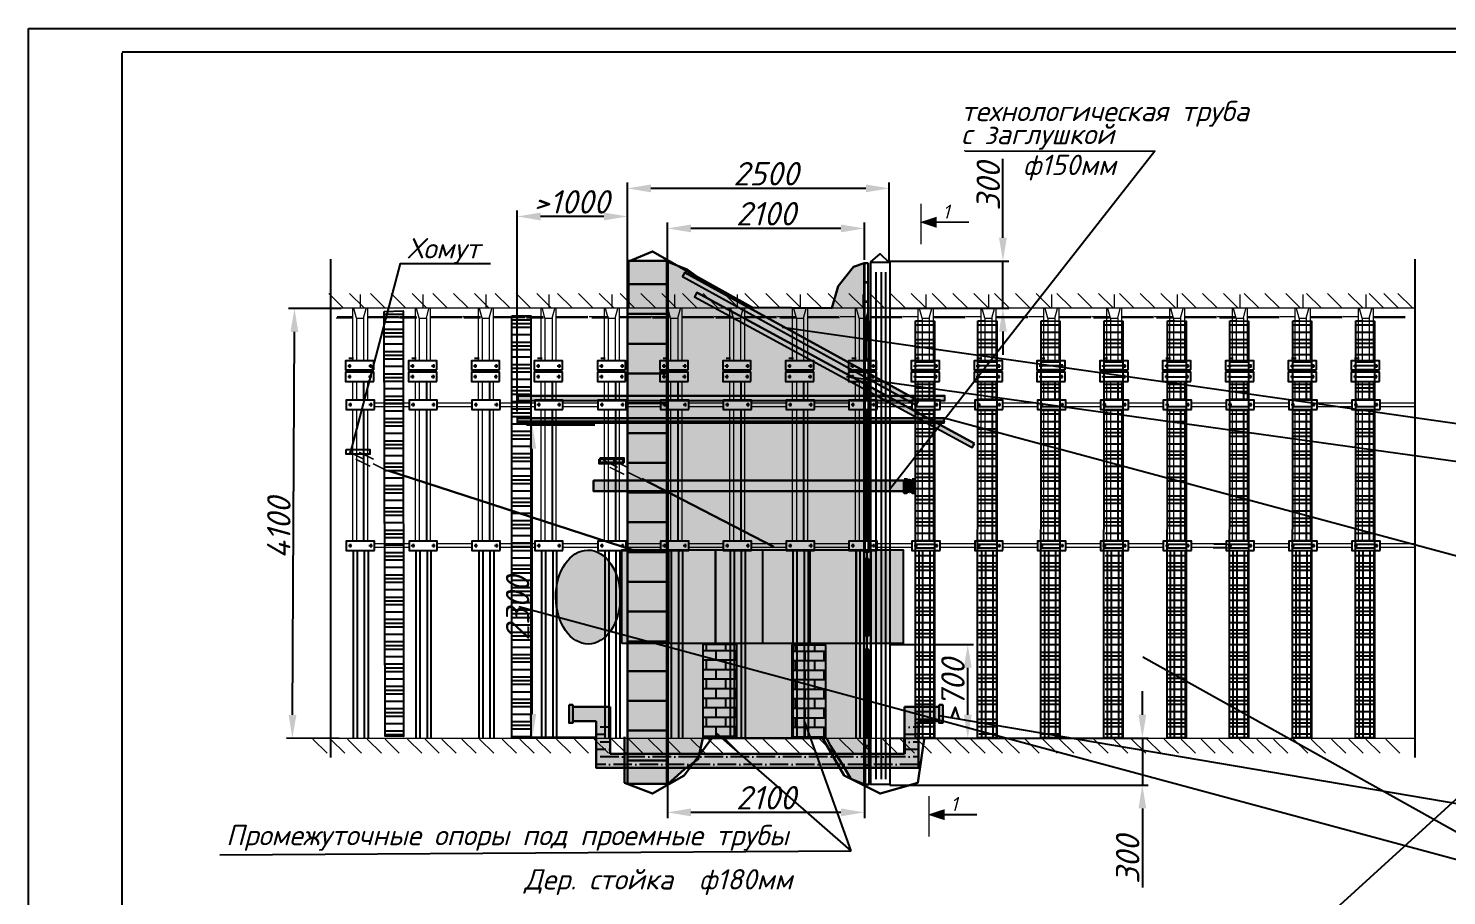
# Model space of a CAD drawing. Header units: millimetres. Extents: x 2479 to 6465, y 644 to 4399.
# Drawn here: x 3211.6 to 3514, y 1704.7 to 1889.7 of the extents above; entities that cross this region are included whole.
import ezdxf

# ---------------------------------------------------------------- set-up
doc = ezdxf.new("R2010")
doc.units = ezdxf.units.MM
doc.header["$PDMODE"] = 1
doc.layers.add('Layer1', color=5, linetype='Continuous')
doc.layers.add('надписи', color=7, linetype='Continuous')
doc.styles.add('3m', font='italict.shx', dxfattribs={"height": 3})
doc.styles.get("Standard").update_dxf_attribs({"font": 'isocpeui.ttf'})
doc.dimstyles.new('ISO-25$0', dxfattribs={"dimtxt": 2.5, "dimasz": 2.5, "dimexe": 1.25, "dimexo": 2, "dimgap": 3, "dimtad": 1, "dimjust": 2, "dimtih": 1, "dimtoh": 1, "dimdec": 3, "dimlfac": 0.1, "dimtxsty": '3m', "dimblk": 'NONE', "dimcen": 2.5, "dimdle": 2, "dimse1": 1, "dimse2": 1, "dimclrd": 256, "dimclrt": 5, "dimadec": 0, "dimazin": 0, "dimtm": 1e-09, "dimtfac": 1, "dimtdec": 3, "dimtmove": 0, "dimatfit": 3, "dimfxl": 0, "dimlwd": 0, "dimlwe": 0, "dimarcsym": 0})

# ---------------------------------------------------------------- blocks, each defined once
blk = doc.blocks.new('*D259')
at = {"color": 0, "linetype": 'Continuous', "lineweight": -2}
for p, q in [((3347.9, 1737.61), (3347.9, 1721.22)), ((3389.9, 1737.61), (3389.9, 1721.22)), ((3384.9, 1722.47), (3352.9, 1722.47))]:
    blk.add_line(p, q, dxfattribs=at)
at = {"color": 0, "linetype": 'Continuous', "lineweight": 40}
for points in [[(3352.9, 1723.3), (3352.9, 1721.63), (3347.9, 1722.47)], [(3384.9, 1723.3), (3384.9, 1721.63), (3389.9, 1722.47)]]:
    blk.add_solid(points, dxfattribs=at)
at = {"layer": 'Defpoints', "color": 0, "linetype": 'Continuous', "lineweight": 40}
for p in [(3347.9, 1738.23), (3389.9, 1738.23), (3347.9, 1722.47)]:
    blk.add_point(p, dxfattribs=at)
at = {"color": 0, "linetype": 'Continuous', "lineweight": 18, "insert": (3368.9, 1725.59), "char_height": 5, "attachment_point": 5}
blk.add_mtext('2100', dxfattribs=at)
blk = doc.blocks.new('zam1')
at = {"color": 5, "linetype": 'Continuous'}
blk.add_line((-3.01, 0, 2), (-3.01, 0, 2), dxfattribs=at)
at = {"color": 12, "linetype": 'Continuous'}
for p, q in [((-2.58, 1, 2.5), (-1.84, 1, 2.5)), ((-2.23, 1.4, 2.5), (-2.23, 0.61, 2.5)), ((1.8, 1, 2.5), (2.54, 1, 2.5)), ((2.16, 1.4, 2.5), (2.16, 0.61, 2.5))]:
    blk.add_line(p, q, dxfattribs=at)
blk.add_3dface([(-3.01, 0, 2), (-3.01, 1.96, 2), (3.01, 1.96, 2), (3.01, 0, 2)])
blk = doc.blocks.new('рама')
at = {"color": 7, "linetype": 'Continuous', "lineweight": 0}
for p, q in [((170.65, 2238.06), (170.65, 2241.06)), ((169.16, 2238.05), (169.16, 2233.56)), ((170, 2235.95), (169.44, 2238.05)), ((171.51, 2235.95), (172.07, 2238.05)), ((172.38, 2238.05), (172.38, 2233.56)), ((162.34, 2236.06), (169.13, 2236.04)), ((162.35, 2236.31), (169.13, 2236.29)), ((170, 2235.95), (170, 2233.56)), ((171.51, 2235.95), (171.51, 2233.56)), ((169.16, 2233.56), (169.16, 2226.89)), ((170, 2233.56), (170, 2226.89)), ((171.51, 2233.56), (171.51, 2226.89)), ((172.38, 2233.56), (172.38, 2226.89)), ((169.16, 2222.5), (169.16, 2218.53)), ((171.51, 2222.5), (171.51, 2218.53)), ((172.38, 2222.5), (172.38, 2218.53)), ((169.16, 2216.54), (169.16, 2188.43)), ((171.51, 2216.54), (171.51, 2188.4)), ((172.38, 2216.54), (172.38, 2188.4))]:
    blk.add_line(p, q, dxfattribs=at)
at = {"color": 7, "lineweight": 13}
blk.add_line((175.6, 2236.31), (172.31, 2236.31), dxfattribs=at)
at = {"color": 12, "linetype": 'Continuous'}
for p, q in [((168.16, 2225.76, 2.5), (168.9, 2225.76, 2.5)), ((168.51, 2226.16, 2.5), (168.51, 2225.37, 2.5)), ((172.61, 2225.76, 2.5), (173.35, 2225.76, 2.5)), ((172.96, 2226.16, 2.5), (172.96, 2225.37, 2.5)), ((168.22, 2223.49, 2.5), (168.96, 2223.49, 2.5)), ((168.58, 2223.89, 2.5), (168.58, 2223.1, 2.5)), ((172.61, 2223.49, 2.5), (173.35, 2223.49, 2.5)), ((172.96, 2223.89, 2.5), (172.96, 2223.1, 2.5))]:
    blk.add_line(p, q, dxfattribs=at)
at = {"color": 2, "linetype": 'Continuous'}
for p, q in [((172.14, 2227.37), (173.02, 2227.37)), ((172.22, 2227.37), (173.1, 2227.37))]:
    blk.add_line(p, q, dxfattribs=at)
at = {"color": 5, "linetype": 'Continuous'}
for p, q in [((167.71, 2224.93, 2), (167.71, 2224.93, 2)), ((167.79, 2224.93, 2), (167.79, 2224.93, 2)), ((167.79, 2222.49, 2), (167.79, 2222.49, 2))]:
    blk.add_line(p, q, dxfattribs=at)
at = {"color": 7, "linetype": 'Continuous'}
for p, q in [((173.81, 2224.93, 2), (167.79, 2224.93, 2)), ((169.12, 2224.93, -0.23), (169.12, 2224.45, -0.14)), ((170.01, 2224.45, -0.58), (170.01, 2224.93, -1)), ((171.5, 2224.93, -0.63), (171.5, 2224.45, -0.36)), ((171.5, 2223.81), (171.5, 2223.81)), ((171.5, 2223.81), (171.5, 2223.81)), ((172.39, 2224.93, -0.78), (172.39, 2224.45, -0.45))]:
    blk.add_line(p, q, dxfattribs=at)
at = {"color": 7}
for p, q in [((169.97, 2222.5), (169.97, 2218.53)), ((169.97, 2216.54), (169.97, 2188.4)), ((169.02, 2186.41), (169.02, 2146.32)), ((169.85, 2186.41), (169.85, 2146.32)), ((171.38, 2186.41), (171.38, 2146.32)), ((172.23, 2186.41), (172.23, 2146.32))]:
    blk.add_line(p, q, dxfattribs=at)
at = {"linetype": 'Continuous', "lineweight": 13}
for p, q in [((160.28, 2217.07), (167.69, 2217.07)), ((160.29, 2217.87), (167.69, 2217.87)), ((160.28, 2187.07), (167.69, 2187.07)), ((160.29, 2187.87), (167.69, 2187.87))]:
    blk.add_line(p, q, dxfattribs=at)
at = {"color": 7, "linetype": 'Continuous', "lineweight": 0}
blk.add_lwpolyline([(169.99, 2235.93), (171.5, 2235.93)], dxfattribs=at)
for points in [[(167.79, 2224.93, 2), (167.79, 2226.89, 2), (173.81, 2226.89, 2), (173.81, 2224.93, 2)], [(167.79, 2222.49, 2), (167.79, 2224.45, 2), (173.81, 2224.45, 2), (173.81, 2222.49, 2)]]:
    blk.add_3dface(points)
at = {"color": 2, "linetype": 'Continuous', "rotation": 359.9999999997382}
for p in [(170.68, 2216.51), (170.68, 2186.44)]:
    blk.add_blockref('zam1', p, dxfattribs=at)
blk = doc.blocks.new('*D258')
at = {"color": 0, "linetype": 'Continuous', "lineweight": -2}
for p, q in [((3278.36, 1829.94), (3267.14, 1829.99)), ((3267.97, 1743.28), (3268.37, 1824.99)), ((3277.91, 1738.23), (3266.69, 1738.29))]:
    blk.add_line(p, q, dxfattribs=at)
at = {"color": 0, "linetype": 'Continuous', "lineweight": 40}
for points in [[(3267.53, 1824.99), (3269.2, 1824.98), (3268.39, 1829.99)], [(3267.13, 1743.28), (3268.8, 1743.27), (3267.94, 1738.28)]]:
    blk.add_solid(points, dxfattribs=at)
at = {"layer": 'Defpoints', "color": 0, "linetype": 'Continuous', "lineweight": 40}
for p in [(3268.39, 1829.99), (3278.98, 1829.94), (3278.53, 1738.23)]:
    blk.add_point(p, dxfattribs=at)
at = {"color": 0, "linetype": 'Continuous', "lineweight": 18, "insert": (3265.04, 1783.12), "char_height": 5, "attachment_point": 5, "rotation": 89.7211}
blk.add_mtext('4100', dxfattribs=at)
blk = doc.blocks.new('*D261')
at = {"color": 0, "linetype": 'Continuous', "lineweight": -2}
for p, q in [((3449.17, 1743.31), (3449.17, 1748.31)), ((3395.33, 1738.31), (3450.42, 1738.31)), ((3449.17, 1738.31), (3449.17, 1728.31)), ((3395.33, 1728.31), (3450.42, 1728.31)), ((3449.17, 1723.31), (3449.17, 1706.44))]:
    blk.add_line(p, q, dxfattribs=at)
at = {"color": 0, "linetype": 'Continuous', "lineweight": 40}
for points in [[(3448.34, 1743.31), (3450, 1743.31), (3449.17, 1738.31)], [(3448.34, 1723.31), (3450, 1723.31), (3449.17, 1728.31)]]:
    blk.add_solid(points, dxfattribs=at)
at = {"layer": 'Defpoints', "color": 0, "linetype": 'Continuous', "lineweight": 40}
for p in [(3394.71, 1738.31), (3394.71, 1728.31), (3449.17, 1728.31)]:
    blk.add_point(p, dxfattribs=at)
at = {"color": 0, "linetype": 'Continuous', "lineweight": 18, "insert": (3446.04, 1712.37), "char_height": 5, "attachment_point": 5, "rotation": 90}
blk.add_mtext('300', dxfattribs=at)
blk = doc.blocks.new('*D265')
at = {"color": 0, "linetype": 'Continuous', "lineweight": -2}
for p, q in [((3419.44, 1845.06), (3419.44, 1861.93)), ((3395.21, 1840.06), (3420.69, 1840.06)), ((3419.44, 1830.06), (3419.44, 1840.06)), ((3395.21, 1830.06), (3420.69, 1830.06)), ((3419.44, 1825.06), (3419.44, 1820.06))]:
    blk.add_line(p, q, dxfattribs=at)
at = {"color": 0, "linetype": 'Continuous', "lineweight": 40}
for points in [[(3418.61, 1845.06), (3420.27, 1845.06), (3419.44, 1840.06)], [(3418.61, 1825.06), (3420.27, 1825.06), (3419.44, 1830.06)]]:
    blk.add_solid(points, dxfattribs=at)
at = {"layer": 'Defpoints', "color": 0, "linetype": 'Continuous', "lineweight": 40}
for p in [(3394.59, 1840.06), (3394.59, 1830.06), (3419.44, 1830.06)]:
    blk.add_point(p, dxfattribs=at)
at = {"color": 0, "linetype": 'Continuous', "lineweight": 18, "insert": (3416.32, 1856), "char_height": 5, "attachment_point": 5, "rotation": 90}
blk.add_mtext('300', dxfattribs=at)
blk = doc.blocks.new('*D266')
at = {"color": 0, "linetype": 'Continuous', "lineweight": -2}
for p, q in [((3395.33, 1758.31), (3413.19, 1758.31)), ((3411.94, 1743.31), (3411.94, 1753.31)), ((3395.33, 1738.31), (3413.19, 1738.31))]:
    blk.add_line(p, q, dxfattribs=at)
at = {"color": 0, "linetype": 'Continuous', "lineweight": 40}
for points in [[(3411.11, 1753.31), (3412.78, 1753.31), (3411.94, 1758.31)], [(3411.11, 1743.31), (3412.78, 1743.31), (3411.94, 1738.31)]]:
    blk.add_solid(points, dxfattribs=at)
at = {"layer": 'Defpoints', "color": 0, "linetype": 'Continuous', "lineweight": 40}
for p in [(3394.71, 1758.31), (3411.94, 1758.31), (3394.71, 1738.31)]:
    blk.add_point(p, dxfattribs=at)
at = {"color": 0, "linetype": 'Continuous', "lineweight": 18, "insert": (3408.78, 1748.38), "char_height": 5, "attachment_point": 5, "rotation": 90}
blk.add_mtext('>700', dxfattribs=at)
blk = doc.blocks.new('*D267')
at = {"color": 0, "linetype": 'Continuous', "lineweight": -2}
for p, q in [((3332.4, 1805.06), (3317.85, 1805.06)), ((3319.1, 1743.45), (3319.1, 1800.06)), ((3332.4, 1738.45), (3317.85, 1738.45))]:
    blk.add_line(p, q, dxfattribs=at)
at = {"color": 0, "linetype": 'Continuous', "lineweight": 40}
for points in [[(3318.26, 1800.06), (3319.93, 1800.06), (3319.1, 1805.06)], [(3318.26, 1743.45), (3319.93, 1743.45), (3319.1, 1738.45)]]:
    blk.add_solid(points, dxfattribs=at)
at = {"layer": 'Defpoints', "color": 0, "linetype": 'Continuous', "lineweight": 40}
for p in [(3319.1, 1805.06), (3333.02, 1805.06), (3333.02, 1738.45)]:
    blk.add_point(p, dxfattribs=at)
at = {"color": 0, "linetype": 'Continuous', "lineweight": 18, "insert": (3315.97, 1765.98), "char_height": 5, "attachment_point": 5, "rotation": 90}
blk.add_mtext('2300', dxfattribs=at)
blk = doc.blocks.new('нош')
at = {"color": 7, "linetype": 'Continuous', "const_width": 0.311}
for points in [[(2569.79, 1797.84), (2566.69, 1799.37)], [(2571.93, 1797.79), (2568.83, 1799.32)], [(2571.2, 1796.3), (2568.1, 1797.83)], [(2574.91, 1795.31), (2571.8, 1796.85)], [(2623.97, 1796.09), (2620.86, 1797.62)], [(2626.11, 1796.04), (2623, 1797.57)], [(2625.37, 1794.56), (2622.27, 1796.09)], [(2629.08, 1793.57), (2625.98, 1795.1)]]:
    blk.add_lwpolyline(points, dxfattribs=at)
at = {"layer": 'надписи'}
for points in [[(2566.07, 1799.89), (2571.1, 1799.89), (2571.1, 1798.86), (2566.07, 1798.86)], [(2620.24, 1798.14), (2625.28, 1798.14), (2625.28, 1797.11), (2620.24, 1797.11)]]:
    blk.add_lwpolyline(points, close=True, dxfattribs=at)
at = {"layer": 'надписи', "lineweight": 30}
for points in [[(2574.98, 1795.4), (2627.49, 1778.37)], [(2629.15, 1793.65), (2657.27, 1779.12)]]:
    blk.add_lwpolyline(points, dxfattribs=at)
blk = doc.blocks.new('*D269')
at = {"color": 0, "linetype": 'Continuous', "lineweight": -2}
for p, q in [((3315.86, 1808), (3315.86, 1850.85)), ((3339.38, 1808), (3339.38, 1850.85)), ((3334.38, 1849.6), (3320.86, 1849.6))]:
    blk.add_line(p, q, dxfattribs=at)
at = {"color": 0, "linetype": 'Continuous', "lineweight": 40}
for points in [[(3320.86, 1850.43), (3320.86, 1848.76), (3315.86, 1849.6)], [(3334.38, 1850.43), (3334.38, 1848.76), (3339.38, 1849.6)]]:
    blk.add_solid(points, dxfattribs=at)
at = {"layer": 'Defpoints', "color": 0, "linetype": 'Continuous', "lineweight": 40}
for p in [(3315.86, 1849.6), (3315.86, 1807.37), (3339.38, 1807.37)]:
    blk.add_point(p, dxfattribs=at)
at = {"color": 0, "linetype": 'Continuous', "lineweight": 18, "insert": (3327.46, 1852.72), "char_height": 5, "attachment_point": 5}
blk.add_mtext('>1000', dxfattribs=at)
blk = doc.blocks.new('щшжщ')
for points in [[(2287.96, 1758.49), (2287.96, 1778.49), (2297.96, 1778.49), (2297.96, 1758.49)], [(2297.96, 1758.49), (2297.96, 1778.49), (2307.96, 1778.49), (2307.96, 1758.49)], [(2307.96, 1758.49), (2307.96, 1778.49), (2317.96, 1778.49), (2317.96, 1758.49)], [(2317.96, 1758.49), (2317.96, 1778.49), (2327.96, 1778.49), (2327.96, 1758.49)], [(2327.96, 1758.49), (2327.96, 1778.49), (2337.96, 1778.49), (2337.96, 1758.49)], [(2337.96, 1758.49), (2337.96, 1778.49), (2347.96, 1778.49), (2347.96, 1758.49)]]:
    blk.add_hatch(color=5).paths.add_polyline_path(points)
at = {"layer": 'Layer1'}
h = blk.add_hatch(color=5, dxfattribs=at)
edge = h.paths.add_edge_path()
edge.add_ellipse((2280.78, 1768.41), major_axis=(-0.06, 10.02), ratio=0.686268, start_angle=0, end_angle=360)
at = {"elevation": 2}
for points in [[(2287.96, 1758.49), (2287.96, 1778.49), (2297.96, 1778.49), (2297.96, 1758.49), (2287.96, 1758.49)], [(2297.96, 1758.49), (2297.96, 1778.49), (2307.96, 1778.49), (2307.96, 1758.49), (2297.96, 1758.49)], [(2307.96, 1758.49), (2307.96, 1778.49), (2317.96, 1778.49), (2317.96, 1758.49), (2307.96, 1758.49)], [(2318.04, 1758.49), (2318.04, 1778.49), (2328.04, 1778.49), (2328.04, 1758.49), (2318.04, 1758.49)], [(2327.96, 1758.49), (2327.96, 1778.49), (2337.96, 1778.49), (2337.96, 1758.49), (2327.96, 1758.49)], [(2337.96, 1758.49), (2337.96, 1778.49), (2347.96, 1778.49), (2347.96, 1758.49), (2337.96, 1758.49)]]:
    blk.add_lwpolyline(points, dxfattribs=at)
blk.add_ellipse((2280.78, 1768.41), major_axis=(-0.06, 10.02), ratio=0.686268)
blk = doc.blocks.new('*D309')
at = {"color": 0, "linetype": 'Continuous', "lineweight": -2}
for p, q in [((3347.9, 1840.36), (3347.9, 1848.3)), ((3389.9, 1840.36), (3389.9, 1848.3)), ((3384.9, 1847.05), (3352.9, 1847.05))]:
    blk.add_line(p, q, dxfattribs=at)
at = {"color": 0, "linetype": 'Continuous', "lineweight": 40}
for points in [[(3352.9, 1847.88), (3352.9, 1846.22), (3347.9, 1847.05)], [(3384.9, 1847.88), (3384.9, 1846.22), (3389.9, 1847.05)]]:
    blk.add_solid(points, dxfattribs=at)
at = {"layer": 'Defpoints', "color": 0, "linetype": 'Continuous', "lineweight": 40}
for p in [(3347.9, 1847.05), (3347.9, 1839.73), (3389.9, 1839.73)]:
    blk.add_point(p, dxfattribs=at)
at = {"color": 0, "linetype": 'Continuous', "lineweight": 18, "insert": (3368.9, 1850.18), "char_height": 5, "attachment_point": 5}
blk.add_mtext('2100', dxfattribs=at)
blk = doc.blocks.new('*D310')
at = {"color": 0, "linetype": 'Continuous', "lineweight": -2}
for p, q in [((3339.38, 1839.63), (3339.38, 1856.84)), ((3395.22, 1839.63), (3395.22, 1856.84)), ((3390.22, 1855.59), (3344.38, 1855.59))]:
    blk.add_line(p, q, dxfattribs=at)
at = {"color": 0, "linetype": 'Continuous', "lineweight": 40}
for points in [[(3344.38, 1856.43), (3344.38, 1854.76), (3339.38, 1855.59)], [(3390.22, 1856.43), (3390.22, 1854.76), (3395.22, 1855.59)]]:
    blk.add_solid(points, dxfattribs=at)
at = {"layer": 'Defpoints', "color": 0, "linetype": 'Continuous', "lineweight": 40}
for p in [(3339.38, 1855.59), (3339.38, 1839.01), (3395.22, 1839.01)]:
    blk.add_point(p, dxfattribs=at)
at = {"color": 0, "linetype": 'Continuous', "lineweight": 18, "insert": (3368.9, 1858.72), "char_height": 5, "attachment_point": 5}
blk.add_mtext('2500', dxfattribs=at)

msp = doc.modelspace()

# ---------------------------------------------------------------- hatches: boundary and pattern name
at = {"lineweight": 40}
msp.add_hatch(color=161, dxfattribs=at).paths.add_polyline_path([(3339.42256, 1840.14797), (3347.78054, 1840.14797), (3347.78054, 1728.54743), (3339.42256, 1728.54743)])
at = {"lineweight": 30}
h = msp.add_hatch(dxfattribs=at)
h.set_pattern_fill('ANSI31', color=256, scale=2, angle=135, style=0)
h.set_pattern_definition([(180, (957.484, 0), (-1e-15, -6.35), [])])
h.paths.add_polyline_path([(3339.42256, 1840.14797), (3347.78054, 1840.14797), (3347.78054, 1728.54743), (3339.42256, 1728.54743)])
h = msp.add_hatch()
h.set_pattern_fill('CLAY', color=12, style=0)
h.set_pattern_definition([(0, (-601.6188, 533.3404), (0, 4.7625), []), (0, (-601.6188, 534.134), (0, 4.7625), []), (0, (-601.6188, 534.928), (0, 4.7625), []), (0, (-601.6188, 536.5154), (0, 4.7625), [4.7625, -3.175])])
h.paths.add_polyline_path([(3291.58305, 1829.47483), (3287.49351, 1829.29964), (3287.7061, 1738.71927), (3291.64826, 1738.63365)])
h = msp.add_hatch()
h.set_pattern_fill('CLAY', color=12, style=0)
h.set_pattern_definition([(0, (-574.4693, 535.3495), (0, 4.7625), []), (0, (-574.4693, 536.143), (0, 4.7625), []), (0, (-574.4693, 536.937), (0, 4.7625), []), (0, (-574.4693, 538.5245), (0, 4.7625), [4.7625, -3.175])])
h.paths.add_polyline_path([(3318.80364, 1828.3953), (3314.7035, 1828.3953), (3314.72632, 1738.39343), (3318.7484, 1738.43486)])
h = msp.add_hatch()
h.set_pattern_fill('CLAY', color=12, style=0)
h.set_pattern_definition([(0, (-488.369, 531.109), (0, 4.7625), []), (0, (-488.369, 531.9027), (0, 4.7625), []), (0, (-488.369, 532.6964), (0, 4.7625), []), (0, (-488.369, 534.284), (0, 4.7625), [4.7625, -3.175])])
h.paths.add_polyline_path([(3404.83281, 1827.24338), (3400.83253, 1827.34552), (3400.7725, 1738.33964), (3404.83279, 1738.33964)])
h = msp.add_hatch()
h.set_pattern_fill('CLAY', color=12, style=0)
h.set_pattern_definition([(0, (-475.0904, 531.109), (0, 4.7625), []), (0, (-475.0904, 531.9027), (0, 4.7625), []), (0, (-475.0904, 532.6964), (0, 4.7625), []), (0, (-475.0904, 534.284), (0, 4.7625), [4.7625, -3.175])])
h.paths.add_polyline_path([(3418.11139, 1827.24338), (3414.11111, 1827.34552), (3414.05108, 1738.33964), (3418.11137, 1738.33964)])
h = msp.add_hatch()
h.set_pattern_fill('CLAY', color=12, style=0)
h.set_pattern_definition([(0, (-461.6056, 531.109), (0, 4.7625), []), (0, (-461.6056, 531.9027), (0, 4.7625), []), (0, (-461.6056, 532.6964), (0, 4.7625), []), (0, (-461.6056, 534.284), (0, 4.7625), [4.7625, -3.175])])
h.paths.add_polyline_path([(3431.59618, 1827.24338), (3427.5959, 1827.34552), (3427.53587, 1738.33964), (3431.59616, 1738.33964)])
h = msp.add_hatch()
h.set_pattern_fill('CLAY', color=12, style=0)
h.set_pattern_definition([(0, (-448.162, 531.109), (0, 4.7625), []), (0, (-448.162, 531.9027), (0, 4.7625), []), (0, (-448.162, 532.6964), (0, 4.7625), []), (0, (-448.162, 534.284), (0, 4.7625), [4.7625, -3.175])])
h.paths.add_polyline_path([(3445.03972, 1827.24338), (3441.03944, 1827.34552), (3440.97941, 1738.33964), (3445.0397, 1738.33964)])
h = msp.add_hatch()
h.set_pattern_fill('CLAY', color=12, style=0)
h.set_pattern_definition([(0, (-434.662, 531.109), (0, 4.7625), []), (0, (-434.662, 531.9027), (0, 4.7625), []), (0, (-434.662, 532.6964), (0, 4.7625), []), (0, (-434.662, 534.284), (0, 4.7625), [4.7625, -3.175])])
h.paths.add_polyline_path([(3458.53984, 1827.24338), (3454.53955, 1827.34552), (3454.47953, 1738.33964), (3458.53982, 1738.33964)])
h = msp.add_hatch()
h.set_pattern_fill('CLAY', color=12, style=0)
h.set_pattern_definition([(0, (-421.3834, 531.109), (0, 4.7625), []), (0, (-421.3834, 531.9027), (0, 4.7625), []), (0, (-421.3834, 532.6964), (0, 4.7625), []), (0, (-421.3834, 534.284), (0, 4.7625), [4.7625, -3.175])])
h.paths.add_polyline_path([(3471.81842, 1827.24338), (3467.81813, 1827.34552), (3467.75811, 1738.33964), (3471.8184, 1738.33964)])
h = msp.add_hatch()
h.set_pattern_fill('CLAY', color=12, style=0)
h.set_pattern_definition([(0, (-407.9697, 531.109), (0, 4.7625), []), (0, (-407.9697, 531.9027), (0, 4.7625), []), (0, (-407.9697, 532.6964), (0, 4.7625), []), (0, (-407.9697, 534.284), (0, 4.7625), [4.7625, -3.175])])
h.paths.add_polyline_path([(3485.23215, 1827.24338), (3481.23186, 1827.34552), (3481.17184, 1738.33964), (3485.23213, 1738.33964)])
h = msp.add_hatch()
h.set_pattern_fill('CLAY', color=12, style=0)
h.set_pattern_definition([(0, (-394.526, 531.109), (0, 4.7625), []), (0, (-394.526, 531.9027), (0, 4.7625), []), (0, (-394.526, 532.6964), (0, 4.7625), []), (0, (-394.526, 534.284), (0, 4.7625), [4.7625, -3.175])])
h.paths.add_polyline_path([(3498.67569, 1827.24338), (3494.6754, 1827.34552), (3494.61538, 1738.33964), (3498.67567, 1738.33964)])
h = msp.add_hatch()
h.set_pattern_fill('AR-B816', color=256, scale=0.01, style=0)
h.set_pattern_definition([(0, (-116.4277, 539.8593), (0, 2.032), []), (90, (-116.4277, 539.8593), (-2.032, 2.032), [2.032, -2.032])])
h.paths.add_polyline_path([(3362.66481, 1758.34551), (3355.54769, 1758.34551), (3355.54769, 1738.46334), (3362.66481, 1738.46334)])
h = msp.add_hatch()
h.set_pattern_fill('AR-B816', color=256, scale=0.01, style=0)
h.set_pattern_definition([(0, (-97.4487, 539.7276), (0, 2.032), []), (90, (-97.4487, 539.7276), (-2.032, 2.032), [2.032, -2.032])])
h.paths.add_polyline_path([(3381.6438, 1758.21384), (3374.52668, 1758.21384), (3374.52668, 1738.33168), (3381.6438, 1738.33168)])
at = {"layer": 'Layer1'}
for color, points in [(4, [(3401.45564, 1810.24571), (3351.6117, 1837.64282), (3351.1382, 1836.76202), (3400.98215, 1809.36491)]), (4, [(3413.38016, 1801.18422), (3354.15256, 1833.36847), (3353.67906, 1832.48767), (3412.90666, 1800.30342)]), (3, [(3407.07222, 1811.36806), (3316.01974, 1811.36806), (3316.01974, 1810.36806), (3407.07222, 1810.36806)]), (3, [(3406.92594, 1806.54495), (3315.87346, 1806.54495), (3315.87346, 1805.54495), (3406.92594, 1805.54495)])]:
    msp.add_hatch(color=color, dxfattribs=at).paths.add_polyline_path(points)
at = {"layer": 'Layer1', "lineweight": 40}
msp.add_hatch(color=7, dxfattribs=at).paths.add_polyline_path([(3401.45387, 1741.96049), (3405.8455, 1741.96049), (3405.8455, 1744.96049), (3398.44882, 1744.96049), (3398.44882, 1734.96049), (3335.70972, 1734.96049), (3335.70972, 1744.96049), (3327.70972, 1744.96049), (3327.70972, 1741.96049), (3332.70972, 1741.96049), (3332.70972, 1731.96049), (3401.45387, 1731.96049)])
at = {"layer": 'Layer1'}
h = msp.add_hatch(dxfattribs=at)
h.set_pattern_fill('ANSI36', color=5, scale=0.5, angle=135, style=0)
h.set_pattern_definition([(180, (1017.8299, 65.8287), (-2.778125, -1.5875), [3.96875, -0.79375, 0, -0.79375])])
h.paths.add_polyline_path([(3401.45387, 1741.96049), (3398.44882, 1741.96049), (3398.44882, 1734.96049), (3335.70972, 1734.96049), (3335.70972, 1741.96049), (3332.70972, 1741.96049), (3332.70972, 1731.96049), (3401.45387, 1731.96049)])
at = {"layer": 'надписи'}
for color, points in [(254, [(3347.99275, 1728.47321), (3347.99275, 1839.95443), (3352.14633, 1838.25347), (3355.47981, 1835.89097), (3359.39947, 1833.56747), (3365.81738, 1830.16827), (3382.9796, 1830.04334), (3384.27891, 1834.70326), (3387.59934, 1838.88548), (3389.85163, 1839.64982), (3389.85163, 1728.45499), (3387.0121, 1729.6087), (3385.21556, 1732.68523), (3382.64908, 1736.65908), (3381.84289, 1738.2798), (3355.46397, 1738.2798), (3354.49026, 1733.82471), (3351.56909, 1731.7172)]), (8, [(3398.40399, 1793.26556), (3332.16682, 1793.26556), (3332.16682, 1790.96796), (3398.40399, 1790.96796)])]:
    msp.add_hatch(color=color, dxfattribs=at).paths.add_polyline_path(points)
h = msp.add_hatch(color=8, dxfattribs=at)
h.paths.add_polyline_path([(3398.39874, 1793.52043), (3398.89211, 1793.52043), (3398.89211, 1790.6698), (3398.39874, 1790.6698)])
h.paths.add_polyline_path([(3400.09549, 1793.52043), (3400.58887, 1793.52043), (3400.58887, 1790.6698), (3400.09549, 1790.6698)])
edge = h.paths.add_edge_path()
edge.add_arc((3399.49342, 1792.77273), 0.61685, 12.5720671, 162.8025345)
edge = h.paths.add_edge_path()
edge.add_arc((3399.48668, 1791.76498), 0.6793, 210.9585308, 333.6668676)
h = msp.add_hatch(color=8, dxfattribs=at)
edge = h.paths.add_edge_path()
edge.add_ellipse((3399.51429, 1792.10918), major_axis=(0, -1.25366), ratio=0.596490859, start_angle=0, end_angle=360)

# ---------------------------------------------------------------- linework, layer by layer
at = {"color": 7}
for p, q in [((3211.64843, 1501.48978), (3211.64843, 1889.7341)), ((3211.64843, 1889.69974), (3791.44567, 1889.69974)), ((3231.64843, 1884.69974), (3786.44567, 1884.69974)), ((3231.64843, 1507.14603), (3231.64843, 1884.52759))]:
    msp.add_line(p, q, dxfattribs=at)
at = {"linetype": 'Continuous', "lineweight": 13}
for p, q in [((3401.92191, 1852.2842), (3401.92191, 1843.68267)), ((3403.62539, 1725.8973), (3403.62539, 1717.29576))]:
    msp.add_line(p, q, dxfattribs=at)
at = {"linetype": 'Continuous', "lineweight": 0}
for p, q in [((3278.71505, 1830.16157), (3275.70751, 1833.16911)), ((3283.15129, 1830.16157), (3280.14334, 1833.16952)), ((3287.58754, 1830.16157), (3284.57918, 1833.16993)), ((3292.02379, 1830.16157), (3289.01501, 1833.17034)), ((3296.46003, 1830.16157), (3293.45085, 1833.17075)), ((3300.89628, 1830.16157), (3297.88668, 1833.17116)), ((3305.33253, 1830.16157), (3302.32252, 1833.17158)), ((3309.76877, 1830.16157), (3306.75835, 1833.17199)), ((3314.20502, 1830.16157), (3311.19419, 1833.1724)), ((3318.64127, 1830.16157), (3315.63003, 1833.17281)), ((3323.07751, 1830.16157), (3320.06586, 1833.17322)), ((3327.51376, 1830.16157), (3324.5017, 1833.17363)), ((3331.95, 1830.16157), (3328.93753, 1833.17404)), ((3336.38625, 1830.16157), (3333.37337, 1833.17445)), ((3340.8225, 1830.16157), (3337.8092, 1833.17486)), ((3345.25874, 1830.16157), (3342.24504, 1833.17527)), ((3349.69499, 1830.16157), (3346.68087, 1833.17569)), ((3354.13124, 1830.16157), (3351.11671, 1833.1761)), ((3358.56748, 1830.16157), (3355.55254, 1833.17651)), ((3363.00373, 1830.16157), (3359.98838, 1833.17692)), ((3367.43998, 1830.16157), (3364.42422, 1833.17733)), ((3371.87622, 1830.16157), (3368.86005, 1833.17774)), ((3376.31247, 1830.16157), (3373.29589, 1833.17815)), ((3380.74872, 1830.16157), (3377.73172, 1833.17856)), ((3385.18496, 1830.16157), (3382.16756, 1833.17897)), ((3389.62121, 1830.16157), (3386.60339, 1833.17938)), ((3394.05746, 1830.16157), (3391.03923, 1833.1798)), ((3398.4937, 1830.16157), (3395.47506, 1833.18021)), ((3402.92995, 1830.16157), (3399.9109, 1833.18062)), ((3407.3662, 1830.16157), (3404.34674, 1833.18103)), ((3411.80244, 1830.16157), (3408.78257, 1833.18144)), ((3416.23869, 1830.16157), (3413.21841, 1833.18185)), ((3420.67494, 1830.16157), (3417.65424, 1833.18226)), ((3425.11118, 1830.16157), (3422.09008, 1833.18267)), ((3429.54743, 1830.16157), (3426.52591, 1833.18308)), ((3433.98367, 1830.16157), (3430.96175, 1833.18349)), ((3438.41992, 1830.16157), (3435.39758, 1833.18391)), ((3442.85617, 1830.16157), (3439.83342, 1833.18432)), ((3447.29241, 1830.16157), (3444.26926, 1833.18473)), ((3451.72866, 1830.16157), (3448.70509, 1833.18514)), ((3456.16491, 1830.16157), (3453.14093, 1833.18555)), ((3460.60115, 1830.16157), (3457.57676, 1833.18596)), ((3465.0374, 1830.16157), (3462.0126, 1833.18637)), ((3469.47365, 1830.16157), (3466.44843, 1833.18678)), ((3473.90989, 1830.16157), (3470.88427, 1833.18719)), ((3478.34614, 1830.16157), (3475.3201, 1833.1876)), ((3482.78239, 1830.16157), (3479.75594, 1833.18802)), ((3487.21863, 1830.16157), (3484.19178, 1833.18843)), ((3491.65488, 1830.16157), (3488.62761, 1833.18884)), ((3496.09113, 1830.16157), (3493.06345, 1833.18925)), ((3500.52737, 1830.16157), (3497.49928, 1833.18966)), ((3503.67403, 1830.16157), (3500.64594, 1833.18966)), ((3506.68083, 1830.16157), (3503.65274, 1833.18966)), ((3275.35606, 1735.13586), (3272.31749, 1738.11878)), ((3279.09851, 1735.13586), (3276.05994, 1738.11878)), ((3282.69869, 1735.13586), (3279.66012, 1738.11878)), ((3286.92327, 1735.13586), (3283.8847, 1738.11878)), ((3290.73158, 1735.13586), (3287.69301, 1738.11878)), ((3295.52598, 1735.13586), (3292.48741, 1738.11878)), ((3299.26843, 1735.13586), (3296.22986, 1738.11878)), ((3302.86861, 1735.13586), (3299.83004, 1738.11878)), ((3307.09319, 1735.13586), (3304.05462, 1738.11878)), ((3310.9015, 1735.13586), (3307.86293, 1738.11878)), ((3315.72284, 1735.13586), (3312.68427, 1738.11878)), ((3319.46529, 1735.13586), (3316.42672, 1738.11878)), ((3323.06547, 1735.13586), (3320.0269, 1738.11878)), ((3327.29005, 1735.13586), (3324.25148, 1738.11878)), ((3331.09836, 1735.13586), (3328.05979, 1738.11878)), ((3335.35409, 1735.13586), (3332.31552, 1738.11878)), ((3339.09654, 1735.13586), (3336.05797, 1738.11878)), ((3342.69672, 1735.13586), (3339.65815, 1738.11878)), ((3346.9213, 1735.13586), (3343.88273, 1738.11878)), ((3350.72961, 1735.13586), (3347.69104, 1738.11878)), ((3355.96674, 1735.13586), (3352.92817, 1738.11878)), ((3359.70919, 1735.13586), (3356.67061, 1738.11878)), ((3363.30937, 1735.13586), (3360.27079, 1738.11878)), ((3367.53394, 1735.13586), (3364.49537, 1738.11878)), ((3371.34226, 1735.13586), (3368.30369, 1738.11878)), ((3376.08953, 1735.13586), (3373.05096, 1738.11878)), ((3379.83198, 1735.13586), (3376.7934, 1738.11878)), ((3383.43215, 1735.13586), (3380.39358, 1738.11878)), ((3387.65673, 1735.13586), (3384.61816, 1738.11878)), ((3391.46505, 1735.13586), (3388.42648, 1738.11878)), ((3396.86546, 1735.13586), (3393.82689, 1738.11878)), ((3400.60791, 1735.13586), (3397.56933, 1738.11878)), ((3404.20808, 1735.13586), (3401.16951, 1738.11878)), ((3408.43266, 1735.13586), (3405.39409, 1738.11878)), ((3412.24098, 1735.13586), (3409.20241, 1738.11878)), ((3415.62305, 1735.13586), (3412.58448, 1738.11878)), ((3419.3655, 1735.13586), (3416.32693, 1738.11878)), ((3422.96568, 1735.13586), (3419.92711, 1738.11878)), ((3427.19026, 1735.13586), (3424.15168, 1738.11878)), ((3430.99857, 1735.13586), (3427.96, 1738.11878)), ((3434.53888, 1735.13586), (3431.5003, 1738.11878)), ((3438.28132, 1735.13586), (3435.24275, 1738.11878)), ((3441.8815, 1735.13586), (3438.84293, 1738.11878)), ((3446.10608, 1735.13586), (3443.06751, 1738.11878)), ((3449.91439, 1735.13586), (3446.87582, 1738.11878)), ((3453.1517, 1735.13586), (3450.11313, 1738.11878)), ((3456.89415, 1735.13586), (3453.85558, 1738.11878)), ((3460.49433, 1735.13586), (3457.45575, 1738.11878)), ((3464.7189, 1735.13586), (3461.68033, 1738.11878)), ((3468.52722, 1735.13586), (3465.48865, 1738.11878)), ((3472.86207, 1735.13586), (3469.8235, 1738.11878)), ((3476.60451, 1735.13586), (3473.56594, 1738.11878)), ((3480.20469, 1735.13586), (3477.16612, 1738.11878)), ((3484.42927, 1735.13586), (3481.3907, 1738.11878)), ((3488.23759, 1735.13586), (3485.19902, 1738.11878)), ((3492.52193, 1735.13586), (3489.48336, 1738.11878)), ((3496.26438, 1735.13586), (3493.22581, 1738.11878)), ((3499.86456, 1735.13586), (3496.82599, 1738.11878)), ((3504.08914, 1735.13586), (3501.05057, 1738.11878))]:
    msp.add_line(p, q, dxfattribs=at)
at = {"color": 7, "linetype": 'Continuous', "lineweight": 0}
for p, q in [((3507.27761, 1830.07192), (3276.06155, 1830.07192)), ((3495.15665, 1829.97557), (3495.46095, 1829.97557)), ((3498.09268, 1829.97557), (3498.37665, 1829.97557)), ((3276.06155, 1738.29244), (3507.26408, 1738.31257))]:
    msp.add_line(p, q, dxfattribs=at)
at = {"color": 7, "lineweight": 13}
for p, q in [((3277.25104, 1827.97468), (3280.82568, 1827.97468)), ((3290.86651, 1827.97468), (3294.44115, 1827.97468)), ((3291.12597, 1828.2339), (3294.41232, 1828.2339)), ((3304.48125, 1827.97468), (3308.05589, 1827.97468)), ((3304.74071, 1828.2339), (3308.02707, 1828.2339)), ((3317.89481, 1827.97468), (3321.46945, 1827.97468)), ((3318.15427, 1828.2339), (3321.44063, 1828.2339)), ((3331.80796, 1827.97468), (3335.3826, 1827.97468)), ((3332.06742, 1828.2339), (3335.35378, 1828.2339)), ((3344.72058, 1827.97468), (3348.29522, 1827.97468)), ((3344.98004, 1828.2339), (3348.26639, 1828.2339)), ((3358.23618, 1827.97468), (3361.81081, 1827.97468)), ((3358.49564, 1828.2339), (3361.78199, 1828.2339)), ((3371.85497, 1827.97468), (3375.42961, 1827.97468)), ((3372.11443, 1828.2339), (3375.40078, 1828.2339)), ((3438.73946, 1827.97468), (3442.31409, 1827.97468)), ((3438.99892, 1828.2339), (3442.28527, 1828.2339)), ((3452.20382, 1827.97468), (3455.77846, 1827.97468)), ((3452.46328, 1828.2339), (3455.74963, 1828.2339)), ((3465.64374, 1827.97468), (3469.21838, 1827.97468)), ((3465.9032, 1828.2339), (3469.18956, 1828.2339)), ((3464.29762, 1778.91346), (3467.80873, 1778.91346)), ((3464.38452, 1779.7196), (3467.84199, 1779.7196))]:
    msp.add_line(p, q, dxfattribs=at)
for p, q in [((3536.52089, 1706.86389), (3316.21569, 1766.32005)), ((3536.52089, 1706.86389), (3449.24457, 1755.56197)), ((3387.08356, 1714.29092), (3358.39402, 1739.38394)), ((3387.08356, 1714.29092), (3377.20043, 1741.76973)), ((3252.45356, 1713.39625), (3387.08356, 1714.29092))]:
    msp.add_line(p, q)
at = {"color": 1, "lineweight": 40}
msp.add_line((3398.44882, 1738.30903), (3398.44882, 1734.96049), dxfattribs=at)
at = {"linetype": 'Continuous', "lineweight": 13, "const_width": 0.4}
for points in [[(3412.17844, 1848.3884), (3402.51065, 1848.3884)], [(3413.88192, 1722.0015), (3404.21413, 1722.0015)]]:
    msp.add_lwpolyline(points, dxfattribs=at)
for points in [[(3276.06155, 1840.50178), (3276.06155, 1734.17417)], [(3507.26408, 1840.50178), (3507.26408, 1734.17417)]]:
    msp.add_lwpolyline(points)
at = {"lineweight": 30}
msp.add_lwpolyline([(3339.42256, 1840.14797), (3347.78054, 1840.14797), (3347.78054, 1728.54743), (3339.42256, 1728.54743)], close=True, dxfattribs=at)
for points in [[(3362.66481, 1738.46334), (3355.54769, 1738.46334), (3355.54769, 1758.34551), (3362.66481, 1758.34551)], [(3381.6438, 1738.33168), (3374.52668, 1738.33168), (3374.52668, 1758.21384), (3381.6438, 1758.21384)]]:
    msp.add_lwpolyline(points, close=True)
at = {"linetype": 'Continuous', "lineweight": 13}
for points in [[(3401.72571, 1848.36497), (3405.32846, 1847.18237), (3405.33814, 1849.5594)], [(3403.42919, 1721.97807), (3407.03194, 1720.79547), (3407.04162, 1723.17249)]]:
    msp.add_solid(points, dxfattribs=at)
at = {"layer": 'Layer1'}
for p, q in [((3351.13001, 1836.76647), (3400.97396, 1809.36936)), ((3351.6117, 1837.64282), (3401.45564, 1810.24571)), ((3354.15256, 1833.36847), (3413.38016, 1801.18422)), ((3353.6751, 1832.48981), (3412.9027, 1800.30556)), ((3316.01974, 1811.36806), (3407.07222, 1811.36806)), ((3316.01974, 1810.36806), (3407.07222, 1810.36806)), ((3315.87346, 1806.54495), (3406.92594, 1806.54495)), ((3315.87346, 1805.54495), (3406.92594, 1805.54495))]:
    msp.add_line(p, q, dxfattribs=at)
at = {"layer": 'Layer1', "lineweight": 30}
for p, q in [((3327.70972, 1744.96049), (3335.70972, 1744.96049)), ((3335.70972, 1744.96049), (3335.70972, 1734.96049)), ((3398.44882, 1734.96049), (3398.44882, 1744.96049)), ((3398.44882, 1744.96049), (3405.8455, 1744.96049)), ((3401.65343, 1746.67984), (3401.65343, 1746.67984)), ((3327.70972, 1741.96049), (3332.70972, 1741.96049)), ((3332.70972, 1741.96049), (3332.70972, 1731.96049)), ((3401.45387, 1741.96049), (3405.8455, 1741.96049)), ((3401.45387, 1731.95416), (3401.45387, 1741.96049)), ((3335.70972, 1734.96049), (3398.45377, 1734.96049)), ((3335.74934, 1734.96049), (3398.45377, 1734.96049)), ((3332.66832, 1731.96049), (3401.45387, 1731.96049))]:
    msp.add_line(p, q, dxfattribs=at)
at = {"layer": 'Layer1'}
for points in [[(3401.45564, 1810.24571), (3351.6117, 1837.64282), (3351.1382, 1836.76202), (3400.98215, 1809.36491)], [(3413.38016, 1801.18422), (3354.15256, 1833.36847), (3353.67906, 1832.48767), (3412.90666, 1800.30342)], [(3316.01974, 1811.36806), (3407.07222, 1811.36806), (3407.07222, 1811.36806), (3316.01974, 1811.36806)], [(3407.07222, 1811.36806), (3316.01974, 1811.36806), (3316.01974, 1810.36806), (3407.07222, 1810.36806)], [(3406.92594, 1806.54495), (3315.87346, 1806.54495), (3315.87346, 1805.54495), (3406.92594, 1805.54495)], [(3315.94863, 1805.88592), (3407.00111, 1805.88592), (3407.00111, 1805.88592), (3315.94863, 1805.88592)]]:
    msp.add_lwpolyline(points, close=True, dxfattribs=at)
at = {"layer": 'надписи', "elevation": 2}
msp.add_lwpolyline([(3411.33124, 1863.57008), (3411.33124, 1863.57008), (3451.84285, 1863.49999), (3395.46772, 1791.53716)], dxfattribs=at)
at = {"layer": 'надписи', "lineweight": 30}
for points in [[(3339.59036, 1830.03587), (3339.59036, 1839.99604), (3344.71765, 1842.14021), (3351.50063, 1838.28057), (3366.2405, 1830.0098)], [(3338.78611, 1738.56467), (3338.78611, 1728.78692), (3344.71765, 1726.47114), (3351.50063, 1730.33078), (3357.58432, 1738.56174)], [(3402.71639, 1738.56467), (3401.28553, 1728.78692), (3393.26828, 1726.47114), (3385.59989, 1730.33078), (3380.799, 1738.56174)]]:
    msp.add_lwpolyline(points, dxfattribs=at)
at = {"layer": 'надписи', "color": 12}
for points in [[(3391.22687, 1839.81966), (3393.26734, 1841.6471), (3395.09943, 1839.86031)], [(3392.33617, 1837.71194), (3392.33617, 1729.55554)], [(3393.44801, 1837.71194), (3393.44801, 1729.55554)], [(3394.39307, 1837.71194), (3394.39307, 1729.55554)]]:
    msp.add_lwpolyline(points, dxfattribs=at)
at = {"layer": 'надписи'}
for points in [[(3280.34219, 1799.07274), (3291.01692, 1839.55434), (3310.21244, 1839.55434)], [(3564.03915, 1798.56462), (3372.36867, 1825.8892)], [(3564.99991, 1790.46954), (3386.05729, 1815.3965)], [(3561.08918, 1765.03095), (3406.92594, 1806.54495)], [(3559.79661, 1765.1409), (3405.25443, 1624.27614)], [(3543.49165, 1719.66121), (3405.86517, 1743.07014)]]:
    msp.add_lwpolyline(points, dxfattribs=at)
at = {"layer": 'надписи', "lineweight": 30}
for points in [[(3347.99275, 1728.47321), (3347.99275, 1839.95443), (3352.14633, 1838.25347), (3355.47981, 1835.89097), (3359.39947, 1833.56747), (3365.81738, 1830.16827), (3382.9796, 1830.04334), (3384.27891, 1834.70326), (3387.59934, 1838.88548), (3389.85163, 1839.64982), (3389.85163, 1728.45499), (3387.0121, 1729.6087), (3385.21556, 1732.68523), (3382.64908, 1736.65908), (3381.84289, 1738.2798), (3355.46397, 1738.2798), (3354.49026, 1733.82471), (3351.56909, 1731.7172), (3347.99275, 1728.47321)], [(3390.68082, 1839.63827), (3389.87015, 1839.63827), (3389.87015, 1835.55259), (3390.68082, 1835.55259)], [(3390.70582, 1839.65276), (3389.89516, 1839.65276), (3389.89516, 1835.56708), (3390.70582, 1835.56708)], [(3390.70298, 1835.52576), (3389.89232, 1835.52576), (3389.89232, 1831.44008), (3390.70298, 1831.44008)], [(3390.72799, 1835.54025), (3389.91732, 1835.54025), (3389.91732, 1831.45457), (3390.72799, 1831.45457)], [(3390.70298, 1831.4239), (3389.89232, 1831.4239), (3389.89232, 1827.33822), (3390.70298, 1827.33822)], [(3390.72799, 1831.43839), (3389.91732, 1831.43839), (3389.91732, 1827.35271), (3390.72799, 1827.35271)], [(3390.73274, 1827.30794), (3389.92207, 1827.30794), (3389.92207, 1823.22226), (3390.73274, 1823.22226)], [(3390.75774, 1827.32243), (3389.94708, 1827.32243), (3389.94708, 1823.23675), (3390.75774, 1823.23675)], [(3390.7549, 1823.19543), (3389.94423, 1823.19543), (3389.94423, 1819.10975), (3390.7549, 1819.10975)], [(3390.7799, 1823.20992), (3389.96924, 1823.20992), (3389.96924, 1819.12424), (3390.7799, 1819.12424)], [(3390.7549, 1819.09357), (3389.94423, 1819.09357), (3389.94423, 1815.00788), (3390.7549, 1815.00788)], [(3390.7799, 1819.10806), (3389.96924, 1819.10806), (3389.96924, 1815.02238), (3390.7799, 1815.02238)], [(3390.7763, 1814.88867), (3389.96564, 1814.88867), (3389.96564, 1810.80298), (3390.7763, 1810.80298)], [(3390.77346, 1810.76166), (3389.96279, 1810.76166), (3389.96279, 1806.67598), (3390.77346, 1806.67598)], [(3390.79846, 1810.77616), (3389.9878, 1810.77616), (3389.9878, 1806.69047), (3390.79846, 1806.69047)], [(3390.77346, 1806.6598), (3389.96279, 1806.6598), (3389.96279, 1802.57412), (3390.77346, 1802.57412)], [(3390.77372, 1802.52145), (3389.96306, 1802.52145), (3389.96306, 1798.43576), (3390.77372, 1798.43576)], [(3390.79588, 1798.40894), (3389.98522, 1798.40894), (3389.98522, 1794.32325), (3390.79588, 1794.32325)], [(3390.79588, 1794.30708), (3389.98522, 1794.30708), (3389.98522, 1790.22139), (3390.79588, 1790.22139)], [(3390.77772, 1790.22344), (3389.96706, 1790.22344), (3389.96706, 1786.13775), (3390.77772, 1786.13775)], [(3390.79988, 1786.09704), (3389.98922, 1786.09704), (3389.98922, 1782.01135), (3390.79988, 1782.01135)], [(3390.79988, 1782.11221), (3389.98922, 1782.11221), (3389.98922, 1778.02653), (3390.79988, 1778.02653)], [(3390.81441, 1776.58862), (3390.00375, 1776.58862), (3390.00375, 1772.50294), (3390.81441, 1772.50294)], [(3390.83658, 1772.47611), (3390.02591, 1772.47611), (3390.02591, 1768.39043), (3390.83658, 1768.39043)], [(3390.83658, 1768.37425), (3390.02591, 1768.37425), (3390.02591, 1764.28857), (3390.83658, 1764.28857)], [(3390.80371, 1764.25754), (3389.99305, 1764.25754), (3389.99305, 1760.17185), (3390.80371, 1760.17185)], [(3390.87609, 1757.20916), (3390.06543, 1757.20916), (3390.06543, 1753.12347), (3390.87609, 1753.12347)], [(3390.85258, 1753.01537), (3390.04192, 1753.01537), (3390.04192, 1748.92968), (3390.85258, 1748.92968)], [(3390.87474, 1748.90286), (3390.06408, 1748.90286), (3390.06408, 1744.81717), (3390.87474, 1744.81717)], [(3390.87474, 1744.87869), (3390.06408, 1744.87869), (3390.06408, 1740.79301), (3390.87474, 1740.79301)], [(3390.85022, 1740.72083), (3390.03956, 1740.72083), (3390.03956, 1736.63515), (3390.85022, 1736.63515)], [(3390.87238, 1736.60832), (3390.06172, 1736.60832), (3390.06172, 1732.52264), (3390.87238, 1732.52264)], [(3390.89739, 1732.52096), (3390.08673, 1732.52096), (3390.08673, 1728.43527), (3390.89739, 1728.43527)]]:
    msp.add_lwpolyline(points, close=True, dxfattribs=at)
at = {"layer": 'надписи', "color": 12}
for points in [[(3391.27098, 1839.85079), (3395.33127, 1839.85079), (3395.33127, 1728.43071), (3391.27098, 1728.43071)], [(3287.49351, 1829.29964), (3291.58305, 1829.47483), (3291.64826, 1738.63365), (3287.7061, 1738.71927)], [(3314.7035, 1828.3953), (3318.80364, 1828.3953), (3318.7484, 1738.43486), (3314.72632, 1738.39343)], [(3400.83253, 1827.34552), (3404.83281, 1827.24338), (3404.83279, 1738.33964), (3400.7725, 1738.33964)], [(3414.11111, 1827.34552), (3418.11139, 1827.24338), (3418.11137, 1738.33964), (3414.05108, 1738.33964)], [(3427.5959, 1827.34552), (3431.59618, 1827.24338), (3431.59616, 1738.33964), (3427.53587, 1738.33964)], [(3441.03944, 1827.34552), (3445.03972, 1827.24338), (3445.0397, 1738.33964), (3440.97941, 1738.33964)], [(3454.53955, 1827.34552), (3458.53984, 1827.24338), (3458.53982, 1738.33964), (3454.47953, 1738.33964)], [(3467.81813, 1827.34552), (3471.81842, 1827.24338), (3471.8184, 1738.33964), (3467.75811, 1738.33964)], [(3481.23186, 1827.34552), (3485.23215, 1827.24338), (3485.23213, 1738.33964), (3481.17184, 1738.33964)], [(3494.6754, 1827.34552), (3498.67569, 1827.24338), (3498.67567, 1738.33964), (3494.61538, 1738.33964)]]:
    msp.add_lwpolyline(points, close=True, dxfattribs=at)
at = {"layer": 'надписи'}
msp.add_lwpolyline([(3333.37825, 1797.85244), (3338.41174, 1797.85244), (3338.41174, 1796.82257), (3333.37825, 1796.82257)], close=True, dxfattribs=at)
at = {"layer": 'надписи', "color": 252, "lineweight": 30}
msp.add_lwpolyline([(3398.40399, 1793.26556), (3332.16682, 1793.26556), (3332.16682, 1790.96796), (3398.40399, 1790.96796)], close=True, dxfattribs=at)
at = {"layer": 'надписи', "color": 252, "lineweight": 40}
for points in [[(3398.39874, 1793.52043), (3398.89211, 1793.52043), (3398.89211, 1790.6698), (3398.39874, 1790.6698)], [(3400.09549, 1793.52043), (3400.58887, 1793.52043), (3400.58887, 1790.6698), (3400.09549, 1790.6698)]]:
    msp.add_lwpolyline(points, close=True, dxfattribs=at)
at = {"layer": 'надписи', "color": 5, "lineweight": 30}
for points in [[(3326.92938, 1745.39648), (3327.70972, 1745.39648), (3327.70972, 1741.54425), (3326.92938, 1741.54425)], [(3405.8455, 1745.39648), (3406.62584, 1745.39648), (3406.62584, 1741.54425), (3405.8455, 1741.54425)]]:
    msp.add_lwpolyline(points, close=True, dxfattribs=at)
at = {"layer": 'надписи', "color": 252, "lineweight": 40}
msp.add_ellipse((3399.51429, 1792.10918), major_axis=(0, -1.25366), ratio=0.596490859, dxfattribs=at)

# ---------------------------------------------------------------- block references
at = {"color": 1, "lineweight": 40}
msp.add_blockref('щшжщ', (1050.21015, 0), dxfattribs=at)
at = {"layer": 'надписи', "color": 254, "xscale": -1}
for p in [(3453.10737, -408.07925), (3466.50737, -408.07925), (3479.90737, -408.07925), (3493.30737, -408.07925), (3506.78868, -408.07925), (3520.10737, -408.07925), (3533.50737, -408.07925), (3546.90737, -408.07925), (3560.30737, -408.07925), (3573.70737, -408.07925), (3587.10737, -408.07925), (3600.50737, -408.07925), (3613.90737, -408.07925), (3627.30737, -408.07925), (3640.70737, -408.07925), (3654.09081, -408.07925), (3667.53294, -408.07925)]:
    msp.add_blockref('рама', p, dxfattribs=at)
at = {"layer": 'надписи', "color": 254}
msp.add_blockref('нош', (713.33788, 0), dxfattribs=at)

# ---------------------------------------------------------------- texts
at = {"linetype": 'Continuous', "lineweight": 13}
for p in [(3406.56581, 1849.13965), (3408.26929, 1722.75275)]:
    msp.add_text('1', height=3, dxfattribs=at).set_placement(p)
at = {"layer": 'надписи', "color": 5}
for s, height, p in [('технологическая труба', 4.3407152, (3410.54671, 1869.93012)), ('с заглушкой', 4.3407152, (3410.54671, 1865.01607)), ('ф150мм', 4.340715, (3423.72686, 1858.42975)), ('Хомут', 4.340715, (3292.46437, 1840.64372)), ('Промежуточные опоры под проемные трубы', 4.3407152, (3253.80122, 1715.45103)), ('Дер. стойка  ф180мм ', 4.3407152, (3317.37019, 1706.01686))]:
    msp.add_text(s, height=height, dxfattribs=at).set_placement(p)

# ---------------------------------------------------------------- dimensions: what is measured, and where the dimension line sits
at = {"color": 172, "linetype": 'Continuous', "lineweight": 18}
for base, p1, p2, angle, text, picture, middle, dimtype in [((3339.37892, 1855.59366), (3395.22407, 1839.00562), (3339.37892, 1839.00562), 180, '2500', '*D310', (3368.90014, 1855.59366), 161), ((3419.4402, 1830.06259), (3394.58507, 1840.06259), (3394.58507, 1830.06259), 90, '300', '*D265', (3419.4402, 1855.99819), 160), ((3315.86085, 1849.5968), (3339.37978, 1807.37108), (3315.86085, 1807.37108), 180, '>1000', '*D269', (3327.46391, 1849.5968), 161), ((3347.90014, 1847.05064), (3389.90014, 1839.73046), (3347.90014, 1839.73046), 180, '2100', '*D309', (3368.90014, 1847.05064), 161), ((3268.38955, 1829.98766), (3278.53465, 1738.22746), (3278.98112, 1829.9361), 89.7210652, '4100', '*D258', (3268.16128, 1783.10048), 161), ((3319.09579, 1805.06419), (3333.02011, 1738.44612), (3333.02011, 1805.06419), 90, '2300', '*D267', (3319.09579, 1765.97532), 160), ((3411.9419, 1758.30903), (3394.70953, 1738.30903), (3394.70953, 1758.30903), 90, '>700', '*D266', (3411.9419, 1748.38045), 161)]:
    dim = msp.add_linear_dim(base=base, p1=p1, p2=p2, angle=angle, text=text, dimstyle='ISO-25$0', override={"dimtxt": 5, "dimasz": 5, "dimexo": 0.625, "dimgap": 0.625, "dimjust": 0, "dimtih": 0, "dimtoh": 0, "dimdec": 2, "dimlfac": 50, "dimpost": '', "dimtxsty": 'Standard', "dimdle": 0, "dimse1": 0, "dimse2": 0, "dimclrd": 0, "dimclrt": 0, "dimtm": 0, "dimtdec": 2, "dimlwd": 65534, "dimlwe": 65534}, dxfattribs=at)
    dim.commit()
    dim.dimension.update_dxf_attribs({"geometry": picture, "text_midpoint": middle, "dimtype": dimtype})
dim = msp.add_linear_dim(base=(3449.16981, 1728.30872), p1=(3394.70707, 1738.30872), p2=(3394.70707, 1728.30872), angle=90, text='300', dimstyle='ISO-25$0', override={"dimtxt": 5, "dimasz": 5, "dimexo": 0.625, "dimgap": 0.625, "dimjust": 0, "dimtih": 0, "dimtoh": 0, "dimdec": 2, "dimlfac": 50, "dimpost": '', "dimtxsty": 'Standard', "dimdle": 0, "dimse1": 0, "dimse2": 0, "dimclrd": 0, "dimclrt": 0, "dimtm": 0, "dimtdec": 2, "dimlwd": 65534, "dimlwe": 65534}, dxfattribs=at)
dim.commit()
dim.dimension.update_dxf_attribs({"geometry": '*D261', "text_midpoint": (3446.04481, 1712.37311)})
dim = msp.add_aligned_dim(p1=(3389.90014, 1738.23474), p2=(3347.90014, 1738.23474), distance=15.7688, text='2100', dimstyle='ISO-25$0', override={"dimtxt": 5, "dimasz": 5, "dimexo": 0.625, "dimgap": 0.625, "dimjust": 0, "dimtih": 0, "dimtoh": 0, "dimdec": 2, "dimlfac": 50, "dimpost": '', "dimtxsty": 'Standard', "dimdle": 0, "dimse1": 0, "dimse2": 0, "dimclrd": 0, "dimclrt": 0, "dimtm": 0, "dimtdec": 2, "dimlwd": 65534, "dimlwe": 65534}, dxfattribs=at)
dim.commit()
dim.dimension.update_dxf_attribs({"geometry": '*D259', "text_midpoint": (3368.90014, 1725.59094)})

doc.saveas('drawing.dxf')
